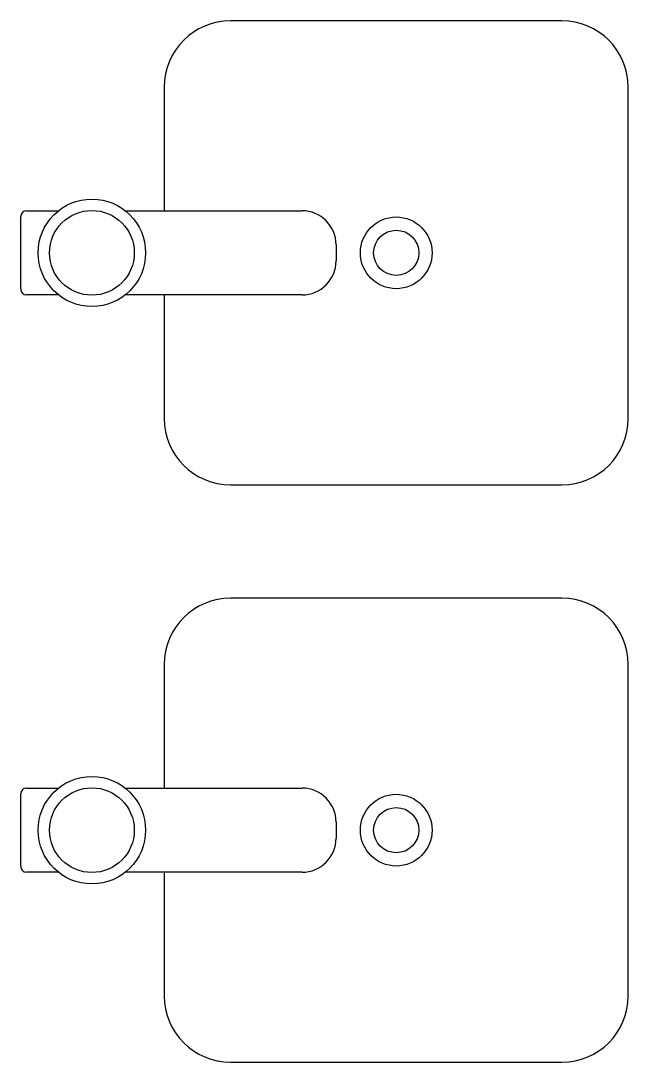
# Model space of a CAD drawing. Extents: x 87.013 to 87.472, y 43.393 to 44.178.
import ezdxf

# ---------------------------------------------------------------- set-up
doc = ezdxf.new("R2010")
doc.units = 0
doc.header["$MEASUREMENT"] = 0
doc.layers.get('0').update_dxf_attribs({"linetype": 'CONTINUOUS'})
doc.layers.add('PBAIXA', color=150, linetype='CONTINUOUS')

# ---------------------------------------------------------------- blocks, each defined once
blk = doc.blocks.new('PIACOZ2')
for p, q in [((0.125, 0.6105), (-0.125, 0.6105)), ((-0.175, 0.5605), (-0.175, 0.46726)), ((0.175, 0.3105), (0.175, 0.5605)), ((-0.27898, 0.46726), (-0.2548, 0.46726)), ((-0.20448, 0.46726), (-0.07108, 0.46726)), ((-0.28325, 0.40802), (-0.28325, 0.46298)), ((-0.04542, 0.4416), (-0.04542, 0.4294)), ((-0.2548, 0.40375), (-0.27898, 0.40375)), ((-0.07108, 0.40375), (-0.20448, 0.40375)), ((-0.175, 0.40375), (-0.175, 0.3105)), ((-0.125, 0.2605), (0.125, 0.2605)), ((0.125, 0.175), (-0.125, 0.175)), ((-0.175, 0.125), (-0.175, 0.03176)), ((0.175, -0.125), (0.175, 0.125)), ((-0.27898, 0.03176), (-0.2548, 0.03176)), ((-0.20448, 0.03176), (-0.07108, 0.03176)), ((-0.28325, -0.02748), (-0.28325, 0.02748)), ((-0.04542, 0.0061), (-0.04542, -0.0061)), ((-0.2548, -0.03176), (-0.27898, -0.03176)), ((-0.07108, -0.03176), (-0.20448, -0.03176)), ((-0.175, -0.03176), (-0.175, -0.125)), ((-0.125, -0.175), (0.125, -0.175))]:
    blk.add_line(p, q)
for centre in [(-0.22964, 0.4355), (-0.22964, 0)]:
    blk.add_circle(centre, 0.04052)
at = {"color": 7}
for centre, radius in [((-0.22964, 0.4355), 0.03196), ((0, 0.4355), 0.02706), ((0, 0.4355), 0.01706), ((-0.22964, 0), 0.03196), ((0, 0), 0.02706), ((0, 0), 0.01706)]:
    blk.add_circle(centre, radius, dxfattribs=at)
for centre, radius, start, end in [((-0.125, 0.5605), 0.05, 90, 180), ((0.125, 0.5605), 0.05, 0, 90), ((-0.27898, 0.46298), 0.00428, 90, 180), ((-0.07108, 0.4416), 0.02566, 360, 90), ((-0.07108, 0.4294), 0.02566, 270, 0), ((-0.27898, 0.40802), 0.00428, 180, 270), ((-0.125, 0.3105), 0.05, 180, 270), ((0.125, 0.3105), 0.05, 270, 0), ((-0.125, 0.125), 0.05, 90, 180), ((0.125, 0.125), 0.05, 0, 90), ((-0.27898, 0.02748), 0.00428, 90, 180), ((-0.07108, 0.0061), 0.02566, 360, 90), ((-0.07108, -0.0061), 0.02566, 270, 0), ((-0.27898, -0.02748), 0.00428, 180, 270), ((-0.125, -0.125), 0.05, 180, 270), ((0.125, -0.125), 0.05, 270, 0)]:
    blk.add_arc(centre, radius, start, end)

msp = doc.modelspace()

# ---------------------------------------------------------------- block references
at = {"layer": 'PBAIXA'}
msp.add_blockref('PIACOZ2', (87.2966, 43.56755), dxfattribs=at)

doc.saveas('drawing.dxf')
